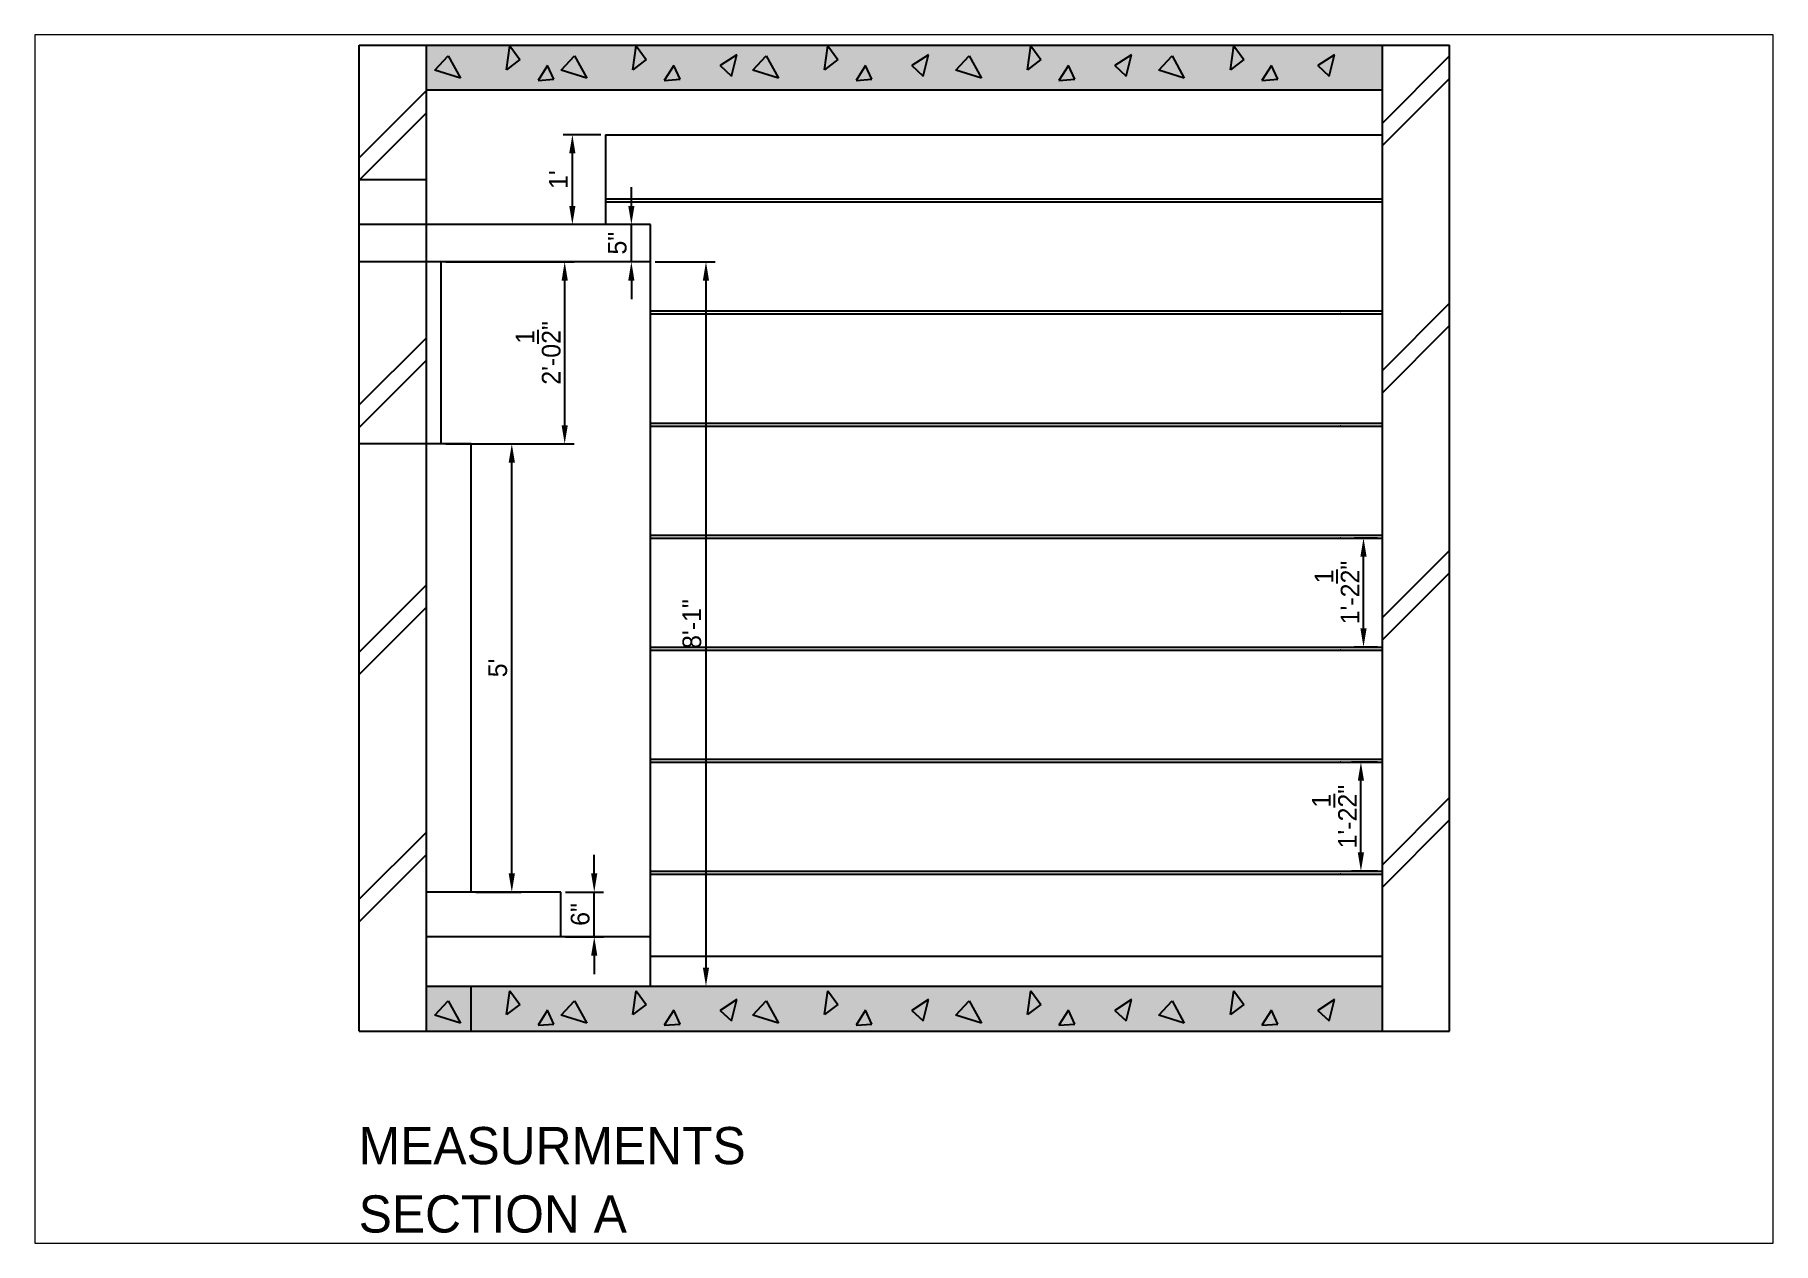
# Paper-space layout 'Layout4' of a CAD drawing. Header units: millimetres. Extents: x 29 to 257, y 20 to 178.
# The model-space entities are those that its viewports show. They can reach past a viewport. Long polylines and large blocks are cut down to what shows.
import ezdxf

# ---------------------------------------------------------------- set-up
doc = ezdxf.new("R2010")
doc.units = ezdxf.units.MM
doc.dimstyles.new('ISO-25', dxfattribs={"dimtxt": 2.5, "dimasz": 2.5, "dimexe": 1.25, "dimexo": 0.625, "dimtad": 1, "dimlunit": 4, "dimtxsty": 'Standard', "dimcen": 2.5, "dimadec": 0, "dimazin": 0, "dimtfac": 1, "dimtmove": 0, "dimatfit": 3, "dimfxl": 1, "dimarcsym": 0})

# ---------------------------------------------------------------- blocks, each defined once
blk = doc.blocks.new('*D35')
at = {"color": 0, "lineweight": -2}
for p, q in [((3367.48, -537.46), (3367.48, -534.96)), ((3363.62, -539.96), (3368.73, -539.96)), ((3367.48, -545.96), (3367.48, -539.96)), ((3363.62, -545.96), (3368.73, -545.96)), ((3367.48, -548.46), (3367.48, -550.96))]:
    blk.add_line(p, q, dxfattribs=at)
at = {"color": 0}
for points in [[(3367.06, -537.46), (3367.89, -537.46), (3367.48, -539.96)], [(3367.06, -548.46), (3367.89, -548.46), (3367.48, -545.96)]]:
    blk.add_solid(points, dxfattribs=at)
at = {"layer": 'Defpoints', "color": 0}
for p in [(3363, -539.96), (3367.48, -539.96), (3363, -545.96)]:
    blk.add_point(p, dxfattribs=at)
at = {"color": 0, "insert": (3365.6, -542.96), "char_height": 2.5, "attachment_point": 5, "rotation": 90}
blk.add_mtext('6"', dxfattribs=at)
blk = doc.blocks.new('*D37')
at = {"color": 0, "lineweight": -2}
for p, q in [((3351.62, -479.96), (3357.69, -479.96)), ((3356.44, -537.46), (3356.44, -482.46)), ((3351.62, -539.96), (3357.69, -539.96))]:
    blk.add_line(p, q, dxfattribs=at)
at = {"color": 0}
for points in [[(3356.02, -482.46), (3356.86, -482.46), (3356.44, -479.96)], [(3356.02, -537.46), (3356.86, -537.46), (3356.44, -539.96)]]:
    blk.add_solid(points, dxfattribs=at)
at = {"layer": 'Defpoints', "color": 0}
for p in [(3351, -479.96), (3356.44, -479.96), (3351, -539.96)]:
    blk.add_point(p, dxfattribs=at)
at = {"color": 0, "insert": (3354.57, -509.96), "char_height": 2.5, "attachment_point": 5, "rotation": 90}
blk.add_mtext("5'", dxfattribs=at)
blk = doc.blocks.new('*D38')
at = {"color": 0, "lineweight": -2}
for p, q in [((3375.62, -455.59), (3383.69, -455.59)), ((3382.44, -458.09), (3382.44, -550.06)), ((3375.62, -552.56), (3383.69, -552.56))]:
    blk.add_line(p, q, dxfattribs=at)
at = {"color": 0}
for points in [[(3382.02, -458.09), (3382.85, -458.09), (3382.44, -455.59)], [(3382.02, -550.06), (3382.85, -550.06), (3382.44, -552.56)]]:
    blk.add_solid(points, dxfattribs=at)
at = {"layer": 'Defpoints', "color": 0}
for p in [(3375, -455.59), (3375, -552.56), (3382.44, -552.56)]:
    blk.add_point(p, dxfattribs=at)
at = {"color": 0, "insert": (3380.56, -504.08), "char_height": 2.5, "attachment_point": 5, "rotation": 90}
blk.add_mtext('8\'-1"', dxfattribs=at)
blk = doc.blocks.new('*D39')
at = {"color": 0, "lineweight": -2}
for p, q in [((3347.62, -455.59), (3364.77, -455.59)), ((3363.52, -477.46), (3363.52, -458.09)), ((3347.62, -479.96), (3364.77, -479.96))]:
    blk.add_line(p, q, dxfattribs=at)
at = {"color": 0}
for points in [[(3363.11, -458.09), (3363.94, -458.09), (3363.52, -455.59)], [(3363.11, -477.46), (3363.94, -477.46), (3363.52, -479.96)]]:
    blk.add_solid(points, dxfattribs=at)
at = {"layer": 'Defpoints', "color": 0}
for p in [(3347, -455.59), (3363.52, -455.59), (3347, -479.96)]:
    blk.add_point(p, dxfattribs=at)
at = {"color": 0, "insert": (3359.98, -467.78), "char_height": 2.5, "attachment_point": 5, "rotation": 90}
blk.add_mtext('2\'-0{\\H1.000000x;\\S1/2;}"', dxfattribs=at)
blk = doc.blocks.new('*D40')
at = {"color": 0, "lineweight": -2}
for p, q in [((3368.37, -438.56), (3363.3, -438.56)), ((3364.55, -448.09), (3364.55, -441.06)), ((3368.37, -450.59), (3363.3, -450.59))]:
    blk.add_line(p, q, dxfattribs=at)
at = {"color": 0}
for points in [[(3364.13, -441.06), (3364.96, -441.06), (3364.55, -438.56)], [(3364.13, -448.09), (3364.96, -448.09), (3364.55, -450.59)]]:
    blk.add_solid(points, dxfattribs=at)
at = {"layer": 'Defpoints', "color": 0}
for p in [(3364.55, -438.56), (3369, -438.56), (3369, -450.59)]:
    blk.add_point(p, dxfattribs=at)
at = {"color": 0, "insert": (3362.67, -444.58), "char_height": 2.5, "attachment_point": 5, "rotation": 90}
blk.add_mtext("1'", dxfattribs=at)
blk = doc.blocks.new('*D41')
at = {"color": 0, "lineweight": -2}
for p, q in [((3372.45, -448.09), (3372.45, -445.59)), ((3374.37, -450.59), (3371.2, -450.59)), ((3372.45, -455.59), (3372.45, -450.59)), ((3374.37, -455.59), (3371.2, -455.59)), ((3372.45, -458.09), (3372.45, -460.59))]:
    blk.add_line(p, q, dxfattribs=at)
at = {"color": 0}
for points in [[(3372.03, -448.09), (3372.86, -448.09), (3372.45, -450.59)], [(3372.03, -458.09), (3372.86, -458.09), (3372.45, -455.59)]]:
    blk.add_solid(points, dxfattribs=at)
at = {"layer": 'Defpoints', "color": 0}
for p in [(3372.45, -450.59), (3375, -450.59), (3375, -455.59)]:
    blk.add_point(p, dxfattribs=at)
at = {"color": 0, "insert": (3370.57, -453.09), "char_height": 2.5, "attachment_point": 5, "rotation": 90}
blk.add_mtext('5"', dxfattribs=at)
blk = doc.blocks.new('*D42')
at = {"color": 0, "lineweight": -2}
for p, q in [((3472.37, -522.56), (3468.88, -522.56)), ((3470.13, -534.66), (3470.13, -525.06)), ((3472.37, -537.16), (3468.88, -537.16))]:
    blk.add_line(p, q, dxfattribs=at)
at = {"color": 0}
for points in [[(3469.71, -525.06), (3470.54, -525.06), (3470.13, -522.56)], [(3469.71, -534.66), (3470.54, -534.66), (3470.13, -537.16)]]:
    blk.add_solid(points, dxfattribs=at)
at = {"layer": 'Defpoints', "color": 0}
for p in [(3470.13, -522.56), (3473, -522.56), (3473, -537.16)]:
    blk.add_point(p, dxfattribs=at)
at = {"color": 0, "insert": (3466.58, -529.86), "char_height": 2.5, "attachment_point": 5, "rotation": 90}
blk.add_mtext('1\'-2{\\H1.000000x;\\S1/2;}"', dxfattribs=at)
blk = doc.blocks.new('*D43')
at = {"color": 0, "lineweight": -2}
for p, q in [((3472.37, -492.56), (3469.22, -492.56)), ((3470.47, -504.66), (3470.47, -495.06)), ((3472.37, -507.16), (3469.22, -507.16))]:
    blk.add_line(p, q, dxfattribs=at)
at = {"color": 0}
for points in [[(3470.06, -495.06), (3470.89, -495.06), (3470.47, -492.56)], [(3470.06, -504.66), (3470.89, -504.66), (3470.47, -507.16)]]:
    blk.add_solid(points, dxfattribs=at)
at = {"layer": 'Defpoints', "color": 0}
for p in [(3470.47, -492.56), (3473, -492.56), (3473, -507.16)]:
    blk.add_point(p, dxfattribs=at)
at = {"color": 0, "insert": (3466.93, -499.86), "char_height": 2.5, "attachment_point": 5, "rotation": 90}
blk.add_mtext('1\'-2{\\H1.000000x;\\S1/2;}"', dxfattribs=at)

msp = doc.modelspace()

# ---------------------------------------------------------------- hatches: boundary and pattern name
h = msp.add_hatch()
h.set_pattern_fill('JIS_LC_8A', color=256, scale=3, style=0)
h.set_pattern_definition([(45, (1615.526, -1136.256), (-16.5463, 16.5463), []), (45, (1618.526, -1136.256), (-16.5463, 16.5463), [])])
h.paths.add_polyline_path([(3336, -558.564), (3345, -558.564), (3345, -426.564), (3336, -426.564)])
h.paths.add_polyline_path([(3482, -426.564), (3473, -426.564), (3473, -558.564), (3482, -558.564)])
h = msp.add_hatch()
h.set_pattern_fill('DOTS', color=256, style=0)
h.set_pattern_definition([(0, (1615.5258, -1711.8137), (0.79375, 1.5875), [0, -1.5875])])
h.paths.add_polyline_path([(3345, -426.564), (3345, -432.564), (3473, -432.564), (3473, -426.564)])
h.paths.add_polyline_path([(3345, -552.564), (3345, -558.564), (3473, -558.564), (3473, -552.564)])

# ---------------------------------------------------------------- linework, layer by layer
for p, q in [((3336, -558.564), (3336, -426.564)), ((3336, -426.564), (3482, -426.564)), ((3345, -558.564), (3345, -426.564)), ((3346.146, -429.937), (3347.925, -428.018)), ((3347.925, -428.018), (3349.561, -431.003)), ((3355.75, -429.866), (3356.177, -426.668)), ((3356.177, -426.668), (3357.529, -428.516)), ((3363.056, -429.937), (3364.835, -428.018)), ((3364.835, -428.018), (3366.471, -431.003)), ((3372.66, -429.866), (3373.087, -426.668)), ((3373.087, -426.668), (3374.439, -428.516)), ((3386.562, -427.849), (3384.346, -429.307)), ((3385.848, -430.728), (3386.562, -427.849)), ((3388.724, -429.937), (3390.503, -428.018)), ((3390.503, -428.018), (3392.139, -431.003)), ((3398.328, -429.866), (3398.755, -426.668)), ((3398.755, -426.668), (3400.107, -428.516)), ((3412.23, -427.849), (3410.015, -429.307)), ((3411.517, -430.728), (3412.23, -427.849)), ((3415.895, -429.937), (3417.674, -428.018)), ((3417.674, -428.018), (3419.31, -431.003)), ((3425.499, -429.866), (3425.926, -426.668)), ((3425.926, -426.668), (3427.278, -428.516)), ((3439.4, -427.849), (3437.185, -429.307)), ((3438.687, -430.728), (3439.4, -427.849)), ((3443.066, -429.937), (3444.844, -428.018)), ((3444.844, -428.018), (3446.48, -431.003)), ((3452.67, -429.866), (3453.097, -426.668)), ((3453.097, -426.668), (3454.448, -428.516)), ((3466.571, -427.849), (3464.356, -429.307)), ((3465.858, -430.728), (3466.571, -427.849)), ((3473, -558.564), (3473, -426.564)), ((3482, -558.564), (3482, -426.564)), ((3349.561, -431.003), (3346.146, -429.937)), ((3357.529, -428.516), (3355.75, -429.866)), ((3361.228, -429.297), (3359.948, -431.287)), ((3362.082, -431.145), (3361.228, -429.297)), ((3366.471, -431.003), (3363.056, -429.937)), ((3374.439, -428.516), (3372.66, -429.866)), ((3378.138, -429.297), (3376.858, -431.287)), ((3378.992, -431.145), (3378.138, -429.297)), ((3385.848, -430.728), (3384.346, -429.307)), ((3384.346, -429.307), (3385.848, -430.728)), ((3392.139, -431.003), (3388.724, -429.937)), ((3400.107, -428.516), (3398.328, -429.866)), ((3403.806, -429.297), (3402.526, -431.287)), ((3404.66, -431.145), (3403.806, -429.297)), ((3411.517, -430.728), (3410.015, -429.307)), ((3410.015, -429.307), (3411.517, -430.728)), ((3419.31, -431.003), (3415.895, -429.937)), ((3427.278, -428.516), (3425.499, -429.866)), ((3430.977, -429.297), (3429.697, -431.287)), ((3431.831, -431.145), (3430.977, -429.297)), ((3438.687, -430.728), (3437.185, -429.307)), ((3437.185, -429.307), (3438.687, -430.728)), ((3446.48, -431.003), (3443.066, -429.937)), ((3454.448, -428.516), (3452.67, -429.866)), ((3458.148, -429.297), (3456.867, -431.287)), ((3459.001, -431.145), (3458.148, -429.297)), ((3465.858, -430.728), (3464.356, -429.307)), ((3464.356, -429.307), (3465.858, -430.728)), ((3345, -432.564), (3473, -432.564)), ((3359.948, -431.287), (3362.082, -431.145)), ((3376.858, -431.287), (3378.992, -431.145)), ((3402.526, -431.287), (3404.66, -431.145)), ((3429.697, -431.287), (3431.831, -431.145)), ((3456.867, -431.287), (3459.001, -431.145)), ((3369, -438.564), (3473, -438.564)), ((3369, -438.564), (3369, -450.586)), ((3345, -444.586), (3336, -444.586)), ((3369, -447.164), (3473, -447.164)), ((3369, -447.564), (3473, -447.564)), ((3375, -450.586), (3336, -450.586)), ((3375, -552.564), (3375, -450.586)), ((3375, -455.586), (3336, -455.586)), ((3347, -479.964), (3347, -455.586)), ((3375, -462.164), (3473, -462.164)), ((3375, -462.564), (3473, -462.564)), ((3375, -477.164), (3473, -477.164)), ((3375, -477.564), (3473, -477.564)), ((3351, -479.964), (3336, -479.964)), ((3351, -539.964), (3351, -479.964)), ((3375, -492.164), (3473, -492.164)), ((3375, -492.564), (3473, -492.564)), ((3375, -507.164), (3473, -507.164)), ((3375, -507.564), (3473, -507.564)), ((3375, -522.164), (3473, -522.164)), ((3375, -522.564), (3473, -522.564)), ((3375, -537.164), (3473, -537.164)), ((3375, -537.564), (3473, -537.564)), ((3363, -539.964), (3345, -539.964)), ((3363, -545.964), (3363, -539.964)), ((3375, -545.964), (3345, -545.964)), ((3375, -552.564), (3375, -545.964)), ((3375, -548.564), (3473, -548.564)), ((3345, -552.564), (3473, -552.564)), ((3351, -558.564), (3351, -552.564)), ((3355.75, -556.359), (3356.177, -553.161)), ((3356.177, -553.161), (3357.529, -555.009)), ((3372.66, -556.359), (3373.087, -553.161)), ((3373.087, -553.161), (3374.439, -555.009)), ((3398.328, -556.359), (3398.755, -553.161)), ((3398.755, -553.161), (3400.107, -555.009)), ((3425.499, -556.359), (3425.926, -553.161)), ((3425.926, -553.161), (3427.278, -555.009)), ((3452.67, -556.359), (3453.097, -553.161)), ((3453.097, -553.161), (3454.448, -555.009)), ((3346.146, -556.43), (3347.925, -554.511)), ((3347.925, -554.511), (3349.561, -557.496)), ((3357.529, -555.009), (3355.75, -556.359)), ((3361.228, -555.79), (3359.948, -557.78)), ((3362.082, -557.638), (3361.228, -555.79)), ((3363.056, -556.43), (3364.835, -554.511)), ((3364.835, -554.511), (3366.471, -557.496)), ((3374.439, -555.009), (3372.66, -556.359)), ((3378.138, -555.79), (3376.858, -557.78)), ((3378.992, -557.638), (3378.138, -555.79)), ((3386.562, -554.342), (3384.346, -555.8)), ((3385.848, -557.221), (3384.346, -555.8)), ((3384.346, -555.8), (3385.848, -557.221)), ((3385.848, -557.221), (3386.562, -554.342)), ((3388.724, -556.43), (3390.503, -554.511)), ((3390.503, -554.511), (3392.139, -557.496)), ((3400.107, -555.009), (3398.328, -556.359)), ((3403.806, -555.79), (3402.526, -557.78)), ((3404.66, -557.638), (3403.806, -555.79)), ((3412.23, -554.342), (3410.015, -555.8)), ((3411.517, -557.221), (3410.015, -555.8)), ((3410.015, -555.8), (3411.517, -557.221)), ((3411.517, -557.221), (3412.23, -554.342)), ((3415.895, -556.43), (3417.674, -554.511)), ((3417.674, -554.511), (3419.31, -557.496)), ((3427.278, -555.009), (3425.499, -556.359)), ((3430.977, -555.79), (3429.697, -557.78)), ((3431.831, -557.638), (3430.977, -555.79)), ((3439.4, -554.342), (3437.185, -555.8)), ((3438.687, -557.221), (3437.185, -555.8)), ((3437.185, -555.8), (3438.687, -557.221)), ((3438.687, -557.221), (3439.4, -554.342)), ((3443.066, -556.43), (3444.844, -554.511)), ((3444.844, -554.511), (3446.48, -557.496)), ((3454.448, -555.009), (3452.67, -556.359)), ((3458.148, -555.79), (3456.867, -557.78)), ((3459.001, -557.638), (3458.148, -555.79)), ((3466.571, -554.342), (3464.356, -555.8)), ((3465.858, -557.221), (3464.356, -555.8)), ((3464.356, -555.8), (3465.858, -557.221)), ((3465.858, -557.221), (3466.571, -554.342)), ((3336, -558.564), (3482, -558.564)), ((3349.561, -557.496), (3346.146, -556.43)), ((3359.948, -557.78), (3362.082, -557.638)), ((3366.471, -557.496), (3363.056, -556.43)), ((3376.858, -557.78), (3378.992, -557.638)), ((3392.139, -557.496), (3388.724, -556.43)), ((3402.526, -557.78), (3404.66, -557.638)), ((3419.31, -557.496), (3415.895, -556.43)), ((3429.697, -557.78), (3431.831, -557.638)), ((3446.48, -557.496), (3443.066, -556.43)), ((3456.867, -557.78), (3459.001, -557.638))]:
    msp.add_line(p, q)
for p in [(3467.383, -462.564), (3467.383, -477.564), (3467.383, -492.564), (3467.383, -507.564), (3467.383, -522.564), (3467.383, -537.564)]:
    msp.add_point(p)

# ---------------------------------------------------------------- texts
at = {"char_height": 4.9819, "attachment_point": 1}
for s, insert, width in [('MEASURMENTS', (3335.94, -571.412), 54.61766), ('SECTION A', (3335.94, -580.563), 46.9409)]:
    msp.add_mtext(s, dxfattribs=dict(at, insert=insert, width=width))

# ---------------------------------------------------------------- dimensions: what is measured, and where the dimension line sits
for base, p1, p2, picture, middle in [((3364.546, -438.564), (3369, -450.586), (3369, -438.564), '*D40', (3362.671, -444.575)), ((3372.448, -450.586), (3375, -455.586), (3375, -450.586), '*D41', (3370.573, -453.086)), ((3363.522, -455.586), (3347, -479.964), (3347, -455.586), '*D39', (3359.981, -467.775)), ((3382.438, -552.564), (3375, -455.586), (3375, -552.564), '*D38', (3380.563, -504.075)), ((3356.441, -479.964), (3351, -539.964), (3351, -479.964), '*D37', (3354.566, -509.964)), ((3470.473, -492.564), (3473, -507.164), (3473, -492.564), '*D43', (3466.931, -499.864)), ((3470.125, -522.564), (3473, -537.164), (3473, -522.564), '*D42', (3466.584, -529.864)), ((3367.476, -539.964), (3363, -545.964), (3363, -539.964), '*D35', (3365.601, -542.964))]:
    dim = msp.add_linear_dim(base=base, p1=p1, p2=p2, angle=90, dimstyle='ISO-25')
    dim.commit()
    dim.dimension.update_dxf_attribs({"geometry": picture, "text_midpoint": middle})

psp = doc.layouts.new('Layout4')

# ---------------------------------------------------------------- viewports
at = {"layer": '0'}
psp.add_viewport(center=(142.59, 99.11), size=(228.14, 158.5807), view_center_point=(3408.952, -506.082), view_height=161.79107, dxfattribs=at)

doc.saveas('drawing.dxf')
